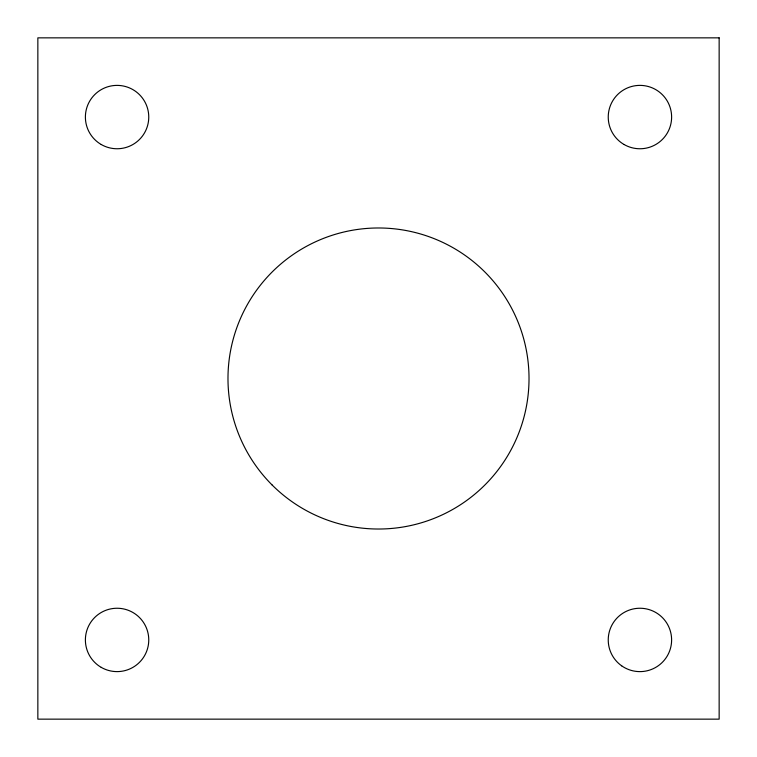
<?xml version="1.0" encoding="UTF-8"?>
<svg xmlns="http://www.w3.org/2000/svg" width="757" height="757" viewBox="0 0 757 757"><rect width="100%" height="100%" fill="white"/><g stroke="black" fill="none" stroke-linecap="round" stroke-linejoin="round"><path stroke-width="1.14" d="M719.15 37.85L37.85 37.85L37.85 719.15L719.15 719.15L719.15 37.85M101.23 667.371A31.69 31.69 0 0 0 148.76 639.93A31.69 31.69 0 0 0 101.23 612.489A31.69 31.69 0 0 0 101.23 667.371M101.23 144.511A31.69 31.69 0 0 0 148.76 117.07A31.69 31.69 0 0 0 101.23 89.629A31.69 31.69 0 0 0 101.23 144.511M624.08 144.511A31.69 31.69 0 0 0 671.62 117.07A31.69 31.69 0 0 0 624.08 89.629A31.69 31.69 0 0 0 624.08 144.511M621.677 665.838A31.69 31.69 0 0 0 671.487 642.778A31.69 31.69 0 0 0 626.616 611.173A31.69 31.69 0 0 0 621.677 665.838M272.066 484.934A150.52 150.52 0 0 0 523.891 417.457A150.52 150.52 0 0 0 339.543 233.109A150.52 150.52 0 0 0 272.066 484.934"/></g></svg>
